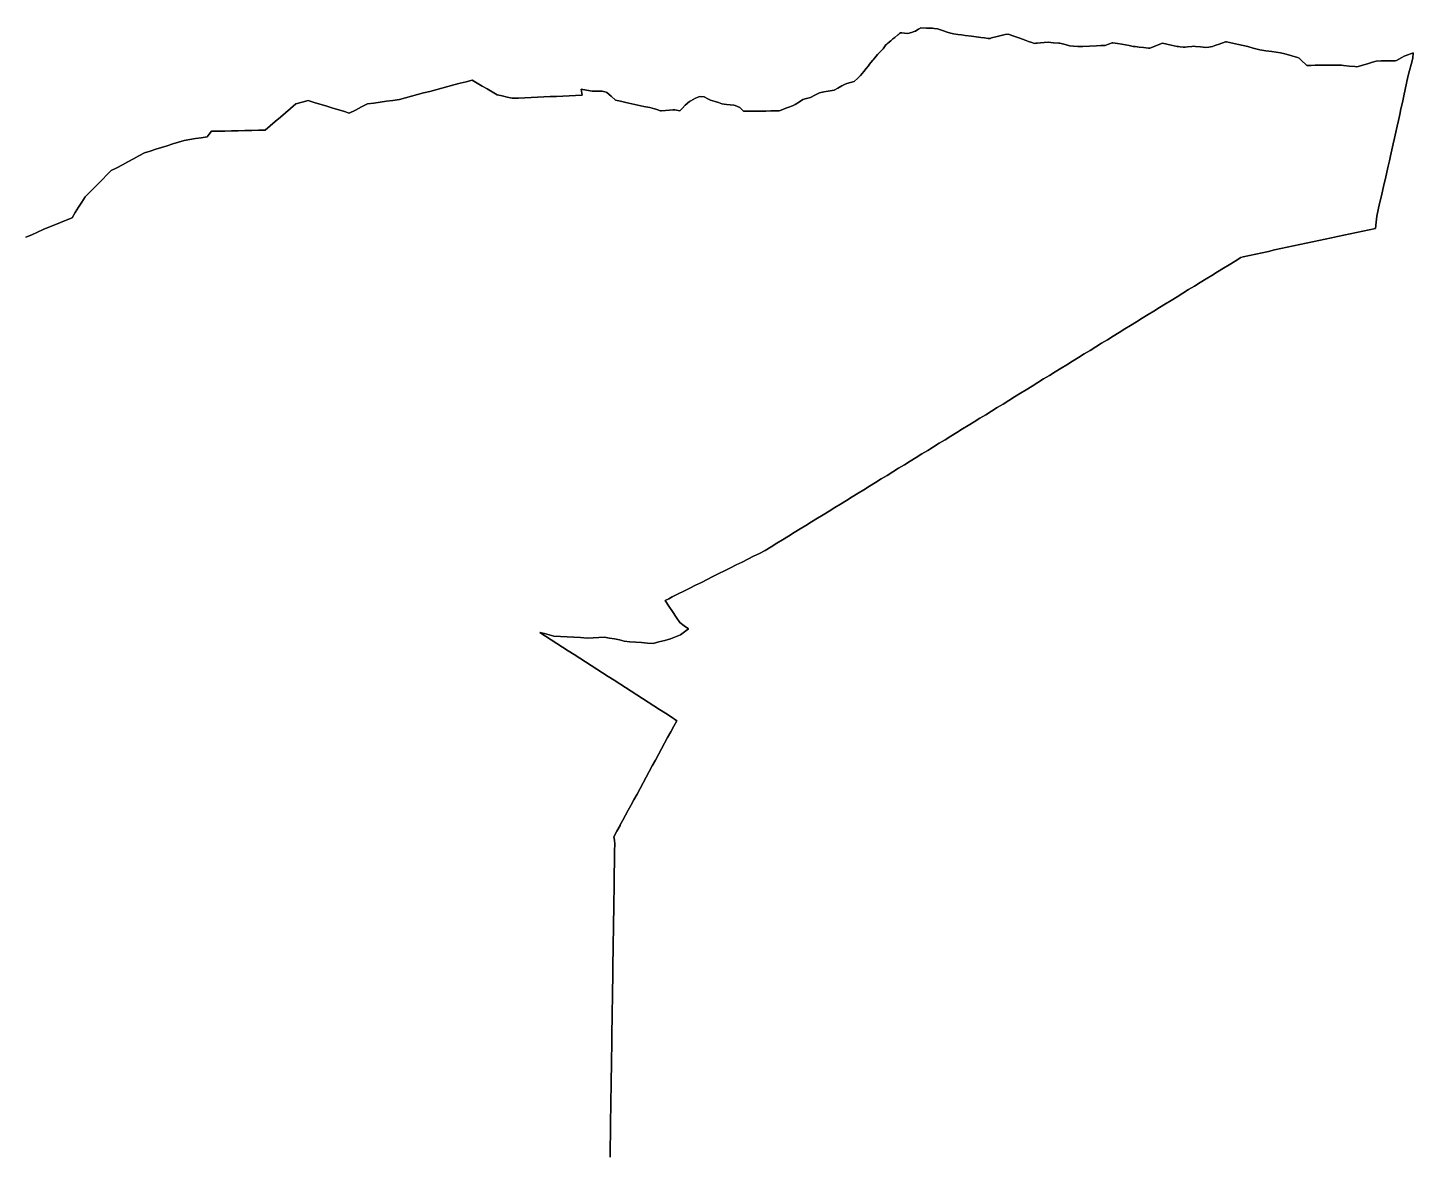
# Model space of a CAD drawing. Header units: inches. Extents: x 130170 to 284068, y 377793 to 804530.
# Drawn here: x 201081 to 203111, y 629037 to 630689 of the extents above; entities that cross this region are included whole.
import ezdxf

# ---------------------------------------------------------------- set-up
doc = ezdxf.new("R2010")
doc.units = ezdxf.units.IN
doc.header["$MEASUREMENT"] = 0
doc.layers.add('muni_il', color=7, linetype='Continuous')

msp = doc.modelspace()

# ---------------------------------------------------------------- linework, layer by layer
at = {"layer": 'muni_il'}
for points in [[(201934.4, 629034.1), (201934.5, 629044), (201934.7, 629053.9), (201934.8, 629063.8), (201934.9, 629073.7), (201935.1, 629083.6), (201935.2, 629093.5), (201935.4, 629103.4), (201935.5, 629113.3), (201935.7, 629123.2), (201935.8, 629133.1), (201936, 629143), (201936.1, 629153), (201936.3, 629163), (201936.4, 629173), (201936.6, 629183), (201936.7, 629193), (201936.9, 629203), (201937, 629213), (201937.1, 629223), (201937.3, 629233), (201937.4, 629243), (201937.6, 629253), (201937.7, 629263), (201937.9, 629273), (201938, 629283), (201938.2, 629293), (201938.3, 629303), (201938.5, 629313), (201938.6, 629323), (201938.8, 629333), (201938.9, 629343), (201939.1, 629353), (201939.2, 629363), (201939.4, 629373), (201939.5, 629383), (201939.7, 629393), (201939.8, 629403), (201939.9, 629413), (201940.1, 629423), (201940.2, 629433), (201940.4, 629443), (201940.5, 629453), (201940.7, 629463), (201940.8, 629472.9), (201941, 629482.9), (201941.1, 629492.9), (201940.7, 629498.7), (201939.9, 629503.6), (201944.4, 629512), (201948.9, 629520.3), (201949.2, 629520.9), (201953.1, 629528.1), (201957, 629535.3), (201960.9, 629542.4), (201964.8, 629549.6), (201969.3, 629557.9), (201973.8, 629566.2), (201978.3, 629574.5), (201982.8, 629582.7), (201987.3, 629591), (201991.8, 629599.3), (201996.2, 629607.6), (202000.7, 629615.8), (202005.2, 629624.1), (202009.7, 629632.4), (202014.2, 629640.7), (202018.7, 629648.9), (202023.2, 629657.2), (202027.6, 629665.5), (202032.1, 629673.7), (202023.8, 629679.1), (202015.4, 629684.5), (202007, 629689.9), (201998.7, 629695.3), (201990.3, 629700.7), (201981.9, 629706.1), (201973.5, 629711.5), (201965.2, 629716.9), (201956.8, 629722.3), (201948.4, 629727.6), (201940.1, 629733), (201931.7, 629738.4), (201923.3, 629743.8), (201915, 629749.2), (201906.6, 629754.6), (201898.2, 629760), (201889.9, 629765.4), (201881.5, 629770.8), (201873.1, 629776.2), (201864.8, 629781.5), (201856.4, 629786.9), (201848, 629792.3), (201839.7, 629797.7), (201831.3, 629803.1), (201838.2, 629801.3), (201845.1, 629799.4), (201851.9, 629797.6), (201861.7, 629797), (201871.5, 629796.5), (201881.3, 629795.9), (201891.1, 629795.4), (201900.9, 629794.8), (201909.4, 629795.2), (201917.9, 629795.6), (201926.4, 629795.9), (201933.7, 629794.7), (201940.9, 629793.4), (201948.1, 629792.1), (201954.9, 629790.1), (201963.4, 629789.4), (201972, 629788.7), (201980.5, 629788), (201989, 629787.4), (201997.5, 629786.7), (202005.9, 629789), (202014.4, 629791.3), (202022.8, 629793.6), (202030.2, 629796.7), (202037.6, 629799.7), (202043.5, 629803.9), (202049.4, 629808.1), (202042.9, 629812.7), (202036.5, 629817.4), (202031.1, 629825.4), (202025.7, 629833.5), (202020.3, 629841.5), (202014.9, 629849.6), (202020.2, 629852.3), (202025.5, 629855.1), (202034.1, 629859.3), (202042.6, 629863.6), (202051.1, 629867.8), (202059.6, 629872.1), (202068.1, 629876.3), (202076.6, 629880.6), (202085.1, 629884.8), (202093.6, 629889.1), (202102.1, 629893.3), (202110.7, 629897.6), (202119.2, 629901.8), (202127.7, 629906.1), (202136.2, 629910.3), (202144.7, 629914.6), (202153.2, 629918.8), (202161.7, 629923.1), (202170.2, 629928.3), (202178.7, 629933.6), (202187.2, 629938.8), (202195.7, 629944), (202204.2, 629949.3), (202212.7, 629954.5), (202221.2, 629959.7), (202229.7, 629965), (202238.2, 629970.2), (202246.7, 629975.4), (202255.2, 629980.7), (202263.7, 629985.9), (202272.2, 629991.1), (202280.7, 629996.4), (202289.2, 630001.6), (202297.7, 630006.8), (202306.2, 630012.1), (202314.7, 630017.3), (202323.2, 630022.5), (202331.7, 630027.8), (202340.2, 630033), (202348.7, 630038.2), (202357.2, 630043.4), (202365.7, 630048.7), (202374.2, 630053.9), (202382.7, 630059.1), (202391.2, 630064.4), (202399.7, 630069.6), (202408.2, 630074.8), (202416.7, 630080.1), (202425.2, 630085.3), (202433.7, 630090.5), (202442.2, 630095.8), (202450.7, 630101), (202459.2, 630106.2), (202467.7, 630111.5), (202476.2, 630116.7), (202484.7, 630121.9), (202493.1, 630127.2), (202501.6, 630132.4), (202510.1, 630137.6), (202518.6, 630142.9), (202527.1, 630148.1), (202535.6, 630153.3), (202544.1, 630158.6), (202552.6, 630163.8), (202561.1, 630169), (202569.6, 630174.3), (202578.1, 630179.5), (202586.6, 630184.7), (202595.1, 630190), (202603.6, 630195.2), (202612.1, 630200.4), (202620.6, 630205.7), (202629.1, 630210.9), (202637.6, 630216.1), (202646.1, 630221.4), (202654.6, 630226.6), (202663.1, 630231.8), (202671.6, 630237.1), (202680.1, 630242.3), (202688.6, 630247.5), (202697.1, 630252.8), (202705.6, 630258), (202714.1, 630263.2), (202722.6, 630268.5), (202731.1, 630273.7), (202739.6, 630278.9), (202748.1, 630284.2), (202756.6, 630289.4), (202765.1, 630294.6), (202773.6, 630299.9), (202782.1, 630305.1), (202790.6, 630310.3), (202799.1, 630315.6), (202807.6, 630320.8), (202816.1, 630326), (202824.6, 630331.3), (202833.1, 630336.5), (202841.6, 630341.7), (202850.1, 630347), (202858.6, 630352.2), (202861.8, 630353.1), (202871.1, 630355.1), (202880.3, 630357.1), (202889.6, 630359.2), (202898.9, 630361.2), (202908.1, 630363.3), (202917.4, 630365.2), (202926.6, 630367.2), (202935.8, 630369.1), (202945, 630371.1), (202954.3, 630373), (202963.5, 630375), (202972.7, 630376.9), (202981.9, 630378.9), (202991.2, 630380.9), (203000.4, 630382.8), (203009.6, 630384.8), (203018.8, 630386.7), (203028.1, 630388.7), (203037.3, 630390.6), (203046.5, 630392.6), (203055.8, 630394.6), (203056.7, 630403.8), (203057.7, 630413), (203059.8, 630422.1), (203061.9, 630431.3), (203064, 630440.4), (203066.1, 630449.6), (203068.3, 630458.7), (203070.4, 630467.8), (203072.5, 630477), (203074.6, 630486.1), (203076.4, 630493.7), (203078.1, 630501.2), (203080, 630509.8), (203081.9, 630518.5), (203083.8, 630527.1), (203085.7, 630535.7), (203087.5, 630544.4), (203089.4, 630553), (203091.3, 630561.6), (203093.2, 630570.2), (203095.3, 630579.5), (203097.3, 630588.8), (203099.4, 630598.1), (203101.5, 630607.4), (203103.5, 630616.7), (203105.9, 630625.9), (203108.2, 630635.1), (203110.5, 630644.3), (203111.3, 630651.8), (203108.8, 630650.9), (203103.3, 630649), (203097.8, 630647.1), (203094.7, 630645.4), (203086.7, 630640.8), (203084.8, 630640.3), (203078.8, 630640.2), (203071.5, 630640.1), (203064.2, 630640.1), (203056.9, 630640), (203051.3, 630638.2), (203045.6, 630636.4), (203037.1, 630634), (203028.7, 630631.5), (203025.7, 630631.9), (203017.2, 630632.7), (203008.8, 630633.5), (203005.9, 630633.8), (203002.4, 630633.9), (202996, 630633.9), (202989.2, 630634), (202982.4, 630634), (202975.6, 630634), (202967.7, 630633.8), (202961.4, 630633.7), (202955.1, 630633.5), (202953.2, 630635.3), (202948.5, 630639.8), (202943.9, 630644.3), (202941.7, 630645.2), (202933.2, 630647.7), (202924.8, 630650.3), (202923, 630650.6), (202916.6, 630651.9), (202910.3, 630652.8), (202903.9, 630653.8), (202895, 630655.1), (202886.2, 630656.4), (202876.8, 630659), (202868.7, 630661.3), (202861.9, 630662.8), (202855.2, 630664.2), (202846.5, 630666.1), (202837.7, 630668), (202836, 630668.2), (202826.7, 630664.9), (202821.8, 630663.2), (202816.9, 630661.4), (202814.3, 630660.9), (202811.9, 630660.5), (202807.3, 630659.9), (202799.4, 630660.6), (202791.9, 630661.2), (202789.2, 630661.6), (202786.9, 630661.4), (202780.4, 630660.6), (202776.8, 630660.1), (202774.1, 630660.3), (202769.9, 630660.7), (202767, 630661.1), (202765.1, 630661.4), (202756.7, 630663.4), (202750.3, 630664.9), (202743.9, 630666.3), (202737.6, 630663.8), (202731.4, 630661.4), (202725.1, 630658.9), (202723.3, 630659.1), (202715.9, 630659.8), (202709.8, 630660.5), (202703.7, 630661.1), (202700.8, 630661.5), (202694.7, 630662.7), (202689.6, 630663.7), (202684.4, 630664.6), (202677.8, 630665.8), (202671.1, 630666.9), (202670, 630666.9), (202664.9, 630664.9), (202659.8, 630662.9), (202653.4, 630662.6), (202647, 630662.3), (202637, 630661.8), (202627, 630661.2), (202619.6, 630661.3), (202613.6, 630661.8), (202607.6, 630662.3), (202604.5, 630663.1), (202599, 630664.6), (202593.5, 630666.2), (202591.7, 630666.3), (202583.9, 630666.9), (202576.1, 630667.5), (202570.2, 630667.1), (202565.2, 630666.8), (202560.2, 630666.4), (202558.1, 630666.2), (202556.1, 630665.9), (202554.6, 630666.2), (202552.1, 630667), (202547.3, 630668.8), (202542.5, 630670.6), (202534.9, 630673.3), (202527.2, 630676.1), (202517.8, 630679.4), (202513.3, 630679), (202509.3, 630677.9), (202501.3, 630675.8), (202493.3, 630673.8), (202491.2, 630673.2), (202488.5, 630673.1), (202483.1, 630673.9), (202477.7, 630674.7), (202470.9, 630675.6), (202464, 630676.4), (202454.7, 630677.6), (202449.3, 630678.3), (202443.9, 630678.9), (202437.7, 630679.8), (202435.6, 630680.3), (202433.3, 630680.8), (202428.5, 630682.4), (202421.4, 630684.7), (202414.3, 630687.1), (202409.3, 630687.9), (202407, 630688), (202398.1, 630688.4), (202389.5, 630688.8), (202386.2, 630686.5), (202383.9, 630685.1), (202381.8, 630683.9), (202380.1, 630683.1), (202376.2, 630681.7), (202370.5, 630680.2), (202365.7, 630680.9), (202361.9, 630681.1), (202359.8, 630681.1), (202358.5, 630680.5), (202356.8, 630678.9), (202356.1, 630678.3), (202351.6, 630674.6), (202348.7, 630672.3), (202345.5, 630669.7), (202341.1, 630666.1), (202339.8, 630664.9), (202338.4, 630663.5), (202337.2, 630662.2), (202334.3, 630657.8), (202331, 630654.3), (202328.3, 630651.6), (202326.6, 630650), (202326.2, 630649.6), (202322.3, 630644.7), (202320, 630641.7), (202319.1, 630640.6), (202314.7, 630635.3), (202312.8, 630632.8), (202309.8, 630628.9), (202306.4, 630624.6), (202301.5, 630618.9), (202299, 630616.4), (202297.6, 630615.1), (202292, 630610.2), (202286.5, 630608.7), (202281.1, 630607.1), (202277.8, 630605.8), (202273.7, 630603.6), (202268.2, 630600.4), (202262.7, 630597.2), (202254.1, 630596.1), (202247.7, 630595), (202241.1, 630593.6), (202234.5, 630590), (202227.8, 630586.4), (202222.3, 630584.9), (202216.9, 630583.5), (202211.7, 630580), (202205.4, 630576.5), (202201.6, 630574.6), (202196.3, 630572.6), (202192, 630571.1), (202184.8, 630567.8), (202182.3, 630567.3), (202176, 630567.2), (202169.7, 630567), (202162.8, 630566.5), (202159.3, 630566.4), (202150.9, 630566.5), (202141.1, 630566.4), (202131.2, 630566.4), (202129.9, 630566.4), (202124.6, 630571.7), (202117.7, 630574.8), (202115.8, 630575.2), (202110.5, 630575.8), (202105.1, 630576.5), (202098, 630577.5), (202093.1, 630579.1), (202088.2, 630580.6), (202081.6, 630582.8), (202077.5, 630584.6), (202072.2, 630587.6), (202066.6, 630588), (202064.6, 630587.6), (202059.5, 630585.4), (202052.6, 630581.9), (202050.8, 630580.7), (202044.2, 630575.3), (202040.5, 630571.2), (202036.7, 630567.1), (202029, 630568.4), (202026.2, 630568.5), (202021.2, 630568.1), (202015.4, 630567.5), (202009.7, 630567), (202008.2, 630567.2), (202001.3, 630569.7), (201999.5, 630570.2), (201992.5, 630571.8), (201983.7, 630573.6), (201974.9, 630575.5), (201966.1, 630577.4), (201957.3, 630579.3), (201949.8, 630581), (201942.3, 630582.8), (201936, 630588.4), (201929.7, 630594.1), (201928.7, 630594.6), (201922.7, 630595.7), (201915.4, 630595.7), (201908, 630595.8), (201900, 630597.3), (201892.1, 630598.8), (201893.5, 630589.9), (201893.1, 630589.9), (201883.8, 630589.5), (201874.4, 630589.1), (201865.1, 630588.7), (201855.8, 630588.3), (201846.5, 630587.9), (201837.2, 630587.5), (201827.9, 630587), (201818.6, 630586.6), (201809.3, 630586.2), (201800, 630585.8), (201790.7, 630585.4), (201783.5, 630587.1), (201776.2, 630588.8), (201769, 630590.4), (201761.7, 630594.8), (201754.3, 630599.1), (201747, 630603.4), (201739.7, 630607.8), (201732.3, 630612.1), (201723.4, 630609.7), (201714.5, 630607.4), (201705.6, 630605), (201696.7, 630602.7), (201687.8, 630600.3), (201679, 630597.9), (201670.1, 630595.6), (201661.2, 630593.2), (201652.3, 630590.8), (201643.4, 630588.5), (201634.5, 630586.1), (201625.6, 630583.8), (201616.2, 630582.4), (201606.9, 630581.1), (201597.6, 630579.8), (201588.2, 630578.4), (201578.9, 630577.1), (201570, 630572.7), (201561.1, 630568.2), (201552.2, 630563.8), (201543.6, 630566.4), (201535.1, 630569), (201526.5, 630571.6), (201517.9, 630574.2), (201509.3, 630576.9), (201500.8, 630579.5), (201492.2, 630582.1), (201483, 630579.6), (201473.8, 630577.1), (201466.3, 630570.7), (201458.8, 630564.3), (201451.3, 630557.9), (201443.8, 630551.5), (201436.3, 630545.2), (201428.8, 630538.8), (201419, 630538.6), (201409.2, 630538.4), (201399.4, 630538.1), (201389.6, 630537.9), (201379.8, 630537.7), (201370, 630537.5), (201360.2, 630537.3), (201350.4, 630537.1), (201347.1, 630532.9), (201343.8, 630528.8), (201335.4, 630527.5), (201327.1, 630526.3), (201318.7, 630525), (201310.4, 630523.8), (201302.1, 630521.2), (201293.7, 630518.5), (201285.4, 630515.9), (201277.1, 630513.3), (201268.7, 630510.7), (201260.4, 630508.1), (201252, 630505.4), (201243.9, 630501.1), (201235.9, 630496.8), (201227.8, 630492.4), (201219.7, 630488.1), (201211.6, 630483.8), (201203.5, 630479.5), (201197.1, 630473.1), (201190.7, 630466.7), (201184.3, 630460.3), (201177.9, 630453.9), (201171.5, 630447.5), (201165.1, 630441.1), (201160.3, 630433.5), (201155.5, 630425.8), (201150.8, 630418.2), (201146, 630410.5), (201137.5, 630407), (201129.1, 630403.6), (201120.7, 630400.2), (201112.2, 630396.7), (201103.8, 630393.3), (201095.4, 630389.4), (201086.9, 630385.6), (201078.5, 630381.8)], [(201078.5, 630381.8), (201086.9, 630385.6), (201095.4, 630389.4), (201103.8, 630393.3), (201112.2, 630396.7), (201120.7, 630400.2), (201129.1, 630403.6), (201137.5, 630407), (201146, 630410.5), (201150.8, 630418.2), (201155.5, 630425.8), (201160.3, 630433.5), (201165.1, 630441.1), (201171.5, 630447.5), (201177.9, 630453.9), (201184.3, 630460.3), (201190.7, 630466.7), (201197.1, 630473.1), (201203.5, 630479.5), (201211.6, 630483.8), (201219.7, 630488.1), (201227.8, 630492.4), (201235.9, 630496.8), (201243.9, 630501.1), (201252, 630505.4), (201260.4, 630508.1), (201268.7, 630510.7), (201277.1, 630513.3), (201285.4, 630515.9), (201293.7, 630518.5), (201302.1, 630521.2), (201310.4, 630523.8), (201318.7, 630525), (201327.1, 630526.3), (201335.4, 630527.5), (201343.8, 630528.8), (201347.1, 630532.9), (201350.4, 630537.1), (201360.2, 630537.3), (201370, 630537.5), (201379.8, 630537.7), (201389.6, 630537.9), (201399.4, 630538.1), (201409.2, 630538.4), (201419, 630538.6), (201428.8, 630538.8), (201436.3, 630545.2), (201443.8, 630551.5), (201451.3, 630557.9), (201458.8, 630564.3), (201466.3, 630570.7), (201473.8, 630577.1), (201483, 630579.6), (201492.2, 630582.1), (201500.8, 630579.5), (201509.3, 630576.9), (201517.9, 630574.2), (201526.5, 630571.6), (201535.1, 630569), (201543.6, 630566.4), (201552.2, 630563.8), (201561.1, 630568.2), (201570, 630572.7), (201578.9, 630577.1), (201588.2, 630578.4), (201597.6, 630579.8), (201606.9, 630581.1), (201616.2, 630582.4), (201625.6, 630583.8), (201634.5, 630586.1), (201643.4, 630588.5), (201652.3, 630590.8), (201661.2, 630593.2), (201670.1, 630595.6), (201679, 630597.9), (201687.8, 630600.3), (201696.7, 630602.7), (201705.6, 630605), (201714.5, 630607.4), (201723.4, 630609.7), (201732.3, 630612.1), (201739.7, 630607.8), (201747, 630603.4), (201754.3, 630599.1), (201761.7, 630594.8), (201769, 630590.4), (201776.2, 630588.8), (201783.5, 630587.1), (201790.7, 630585.4), (201800, 630585.8), (201809.3, 630586.2), (201818.6, 630586.6), (201827.9, 630587), (201837.2, 630587.5), (201846.5, 630587.9), (201855.8, 630588.3), (201865.1, 630588.7), (201874.4, 630589.1), (201883.8, 630589.5), (201893.1, 630589.9), (201893.5, 630589.9), (201892.1, 630598.8), (201900, 630597.3), (201908, 630595.8), (201915.4, 630595.7), (201922.7, 630595.7), (201928.7, 630594.6), (201929.7, 630594.1), (201936, 630588.4), (201942.3, 630582.8), (201949.8, 630581), (201957.3, 630579.3), (201966.1, 630577.4), (201974.9, 630575.5), (201983.7, 630573.6), (201992.5, 630571.8), (201999.5, 630570.2), (202001.3, 630569.7), (202008.2, 630567.2), (202009.7, 630567), (202015.4, 630567.5), (202021.2, 630568.1), (202026.2, 630568.5), (202029, 630568.4), (202036.7, 630567.1), (202040.5, 630571.2), (202044.2, 630575.3), (202050.8, 630580.7), (202052.6, 630581.9), (202059.5, 630585.4), (202064.6, 630587.6), (202066.6, 630588), (202072.2, 630587.6), (202077.5, 630584.6), (202081.6, 630582.8), (202088.2, 630580.6), (202093.1, 630579.1), (202098, 630577.5), (202105.1, 630576.5), (202110.5, 630575.8), (202115.8, 630575.2), (202117.7, 630574.8), (202124.6, 630571.7), (202129.9, 630566.4), (202131.2, 630566.4), (202141.1, 630566.4), (202150.9, 630566.5), (202159.3, 630566.4), (202162.8, 630566.5), (202169.7, 630567), (202176, 630567.2), (202182.3, 630567.3), (202184.8, 630567.8), (202192, 630571.1), (202196.3, 630572.6), (202201.6, 630574.6), (202205.4, 630576.5), (202211.7, 630580), (202216.9, 630583.5), (202222.3, 630584.9), (202227.8, 630586.4), (202234.5, 630590), (202241.1, 630593.6), (202247.7, 630595), (202254.1, 630596.1), (202262.7, 630597.2), (202268.2, 630600.4), (202273.7, 630603.6), (202277.8, 630605.8), (202281.1, 630607.1), (202286.5, 630608.7), (202292, 630610.2), (202297.6, 630615.1), (202299, 630616.4), (202301.5, 630618.9), (202306.4, 630624.6), (202309.8, 630628.9), (202312.8, 630632.8), (202314.7, 630635.3), (202319.1, 630640.6), (202320, 630641.7), (202322.3, 630644.7), (202326.2, 630649.6), (202326.6, 630650), (202328.3, 630651.6), (202331, 630654.3), (202334.3, 630657.8), (202337.2, 630662.2), (202338.4, 630663.5), (202339.8, 630664.9), (202341.1, 630666.1), (202345.5, 630669.7), (202348.7, 630672.3), (202351.6, 630674.6), (202356.1, 630678.3), (202356.8, 630678.9), (202358.5, 630680.5), (202359.8, 630681.1), (202361.9, 630681.1), (202365.7, 630680.9), (202370.5, 630680.2), (202376.2, 630681.7), (202380.1, 630683.1), (202381.8, 630683.9), (202383.9, 630685.1), (202386.2, 630686.5), (202389.5, 630688.8), (202398.1, 630688.4), (202407, 630688), (202409.3, 630687.9), (202414.3, 630687.1), (202421.4, 630684.7), (202428.5, 630682.4), (202433.3, 630680.8), (202435.6, 630680.3), (202437.7, 630679.8), (202443.9, 630678.9), (202449.3, 630678.3), (202454.7, 630677.6), (202464, 630676.4), (202470.9, 630675.6), (202477.7, 630674.7), (202483.1, 630673.9), (202488.5, 630673.1), (202491.2, 630673.2), (202493.3, 630673.8), (202501.3, 630675.8), (202509.3, 630677.9), (202513.3, 630679), (202517.8, 630679.4), (202527.2, 630676.1), (202534.9, 630673.3), (202542.5, 630670.6), (202547.3, 630668.8), (202552.1, 630667), (202554.6, 630666.2), (202556.1, 630665.9), (202558.1, 630666.2), (202560.2, 630666.4), (202565.2, 630666.8), (202570.2, 630667.1), (202576.1, 630667.5), (202583.9, 630666.9), (202591.7, 630666.3), (202593.5, 630666.2), (202599, 630664.6), (202604.5, 630663.1), (202607.6, 630662.3), (202613.6, 630661.8), (202619.6, 630661.3), (202627, 630661.2), (202637, 630661.8), (202647, 630662.3), (202653.4, 630662.6), (202659.8, 630662.9), (202664.9, 630664.9), (202670, 630666.9), (202671.1, 630666.9), (202677.8, 630665.8), (202684.4, 630664.6), (202689.6, 630663.7), (202694.7, 630662.7), (202700.8, 630661.5), (202703.7, 630661.1), (202709.8, 630660.5), (202715.9, 630659.8), (202723.3, 630659.1), (202725.1, 630658.9), (202731.4, 630661.4), (202737.6, 630663.8), (202743.9, 630666.3), (202750.3, 630664.9), (202756.7, 630663.4), (202765.1, 630661.4), (202767, 630661.1), (202769.9, 630660.7), (202774.1, 630660.3), (202776.8, 630660.1), (202780.4, 630660.6), (202786.9, 630661.4), (202789.2, 630661.6), (202791.9, 630661.2), (202799.4, 630660.6), (202807.3, 630659.9), (202811.9, 630660.5), (202814.3, 630660.9), (202816.9, 630661.4), (202821.8, 630663.2), (202826.7, 630664.9), (202836, 630668.2), (202837.7, 630668), (202846.5, 630666.1), (202855.2, 630664.2), (202861.9, 630662.8), (202868.7, 630661.3), (202876.8, 630659), (202886.2, 630656.4), (202895, 630655.1), (202903.9, 630653.8), (202910.3, 630652.8), (202916.6, 630651.9), (202923, 630650.6), (202924.8, 630650.3), (202933.2, 630647.7), (202941.7, 630645.2), (202943.9, 630644.3), (202948.5, 630639.8), (202953.2, 630635.3), (202955.1, 630633.5), (202961.4, 630633.7), (202967.7, 630633.8), (202975.6, 630634), (202982.4, 630634), (202989.2, 630634), (202996, 630633.9), (203002.4, 630633.9), (203005.9, 630633.8), (203008.8, 630633.5), (203017.2, 630632.7), (203025.7, 630631.9), (203028.7, 630631.5), (203037.1, 630634), (203045.6, 630636.4), (203051.3, 630638.2), (203056.9, 630640), (203064.2, 630640.1), (203071.5, 630640.1), (203078.8, 630640.2), (203084.8, 630640.3), (203086.7, 630640.8), (203094.7, 630645.4), (203097.8, 630647.1), (203103.3, 630649), (203108.8, 630650.9), (203111.3, 630651.8), (203110.5, 630644.3), (203108.2, 630635.1), (203105.9, 630625.9), (203103.5, 630616.7), (203101.5, 630607.4), (203099.4, 630598.1), (203097.3, 630588.8), (203095.3, 630579.5), (203093.2, 630570.2), (203091.3, 630561.6), (203089.4, 630553), (203087.5, 630544.4), (203085.7, 630535.7), (203083.8, 630527.1), (203081.9, 630518.5), (203080, 630509.8), (203078.1, 630501.2), (203076.4, 630493.7), (203074.6, 630486.1), (203072.5, 630477), (203070.4, 630467.8), (203068.3, 630458.7), (203066.1, 630449.6), (203064, 630440.4), (203061.9, 630431.3), (203059.8, 630422.1), (203057.7, 630413), (203056.7, 630403.8), (203055.8, 630394.6), (203046.5, 630392.6), (203037.3, 630390.6), (203028.1, 630388.7), (203018.8, 630386.7), (203009.6, 630384.8), (203000.4, 630382.8), (202991.2, 630380.9), (202981.9, 630378.9), (202972.7, 630376.9), (202963.5, 630375), (202954.3, 630373), (202945, 630371.1), (202935.8, 630369.1), (202926.6, 630367.2), (202917.4, 630365.2), (202908.1, 630363.3), (202898.9, 630361.2), (202889.6, 630359.2), (202880.3, 630357.1), (202871.1, 630355.1), (202861.8, 630353.1), (202858.6, 630352.2), (202850.1, 630347), (202841.6, 630341.7), (202833.1, 630336.5), (202824.6, 630331.3), (202816.1, 630326), (202807.6, 630320.8), (202799.1, 630315.6), (202790.6, 630310.3), (202782.1, 630305.1), (202773.6, 630299.9), (202765.1, 630294.6), (202756.6, 630289.4), (202748.1, 630284.2), (202739.6, 630278.9), (202731.1, 630273.7), (202722.6, 630268.5), (202714.1, 630263.2), (202705.6, 630258), (202697.1, 630252.8), (202688.6, 630247.5), (202680.1, 630242.3), (202671.6, 630237.1), (202663.1, 630231.8), (202654.6, 630226.6), (202646.1, 630221.4), (202637.6, 630216.1), (202629.1, 630210.9), (202620.6, 630205.7), (202612.1, 630200.4), (202603.6, 630195.2), (202595.1, 630190), (202586.6, 630184.7), (202578.1, 630179.5), (202569.6, 630174.3), (202561.1, 630169), (202552.6, 630163.8), (202544.1, 630158.6), (202535.6, 630153.3), (202527.1, 630148.1), (202518.6, 630142.9), (202510.1, 630137.6), (202501.6, 630132.4), (202493.1, 630127.2), (202484.7, 630121.9), (202476.2, 630116.7), (202467.7, 630111.5), (202459.2, 630106.2), (202450.7, 630101), (202442.2, 630095.8), (202433.7, 630090.5), (202425.2, 630085.3), (202416.7, 630080.1), (202408.2, 630074.8), (202399.7, 630069.6), (202391.2, 630064.4), (202382.7, 630059.1), (202374.2, 630053.9), (202365.7, 630048.7), (202357.2, 630043.4), (202348.7, 630038.2), (202340.2, 630033), (202331.7, 630027.8), (202323.2, 630022.5), (202314.7, 630017.3), (202306.2, 630012.1), (202297.7, 630006.8), (202289.2, 630001.6), (202280.7, 629996.4), (202272.2, 629991.1), (202263.7, 629985.9), (202255.2, 629980.7), (202246.7, 629975.4), (202238.2, 629970.2), (202229.7, 629965), (202221.2, 629959.7), (202212.7, 629954.5), (202204.2, 629949.3), (202195.7, 629944), (202187.2, 629938.8), (202178.7, 629933.6), (202170.2, 629928.3), (202161.7, 629923.1), (202153.2, 629918.8), (202144.7, 629914.6), (202136.2, 629910.3), (202127.7, 629906.1), (202119.2, 629901.8), (202110.7, 629897.6), (202102.1, 629893.3), (202093.6, 629889.1), (202085.1, 629884.8), (202076.6, 629880.6), (202068.1, 629876.3), (202059.6, 629872.1), (202051.1, 629867.8), (202042.6, 629863.6), (202034.1, 629859.3), (202025.5, 629855.1), (202020.2, 629852.3), (202014.9, 629849.6), (202020.3, 629841.5), (202025.7, 629833.5), (202031.1, 629825.4), (202036.5, 629817.4), (202042.9, 629812.7), (202049.4, 629808.1), (202043.5, 629803.9), (202037.6, 629799.7), (202030.2, 629796.7), (202022.8, 629793.6), (202014.4, 629791.3), (202005.9, 629789), (201997.5, 629786.7), (201989, 629787.4), (201980.5, 629788), (201972, 629788.7), (201963.4, 629789.4), (201954.9, 629790.1), (201948.1, 629792.1), (201940.9, 629793.4), (201933.7, 629794.7), (201926.4, 629795.9), (201917.9, 629795.6), (201909.4, 629795.2), (201900.9, 629794.8), (201891.1, 629795.4), (201881.3, 629795.9), (201871.5, 629796.5), (201861.7, 629797), (201851.9, 629797.6), (201845.1, 629799.4), (201838.2, 629801.3), (201831.3, 629803.1), (201839.7, 629797.7), (201848, 629792.3), (201856.4, 629786.9), (201864.8, 629781.5), (201873.1, 629776.2), (201881.5, 629770.8), (201889.9, 629765.4), (201898.2, 629760), (201906.6, 629754.6), (201915, 629749.2), (201923.3, 629743.8), (201931.7, 629738.4), (201940.1, 629733), (201948.4, 629727.6), (201956.8, 629722.3), (201965.2, 629716.9), (201973.5, 629711.5), (201981.9, 629706.1), (201990.3, 629700.7), (201998.7, 629695.3), (202007, 629689.9), (202015.4, 629684.5), (202023.8, 629679.1), (202032.1, 629673.7), (202027.6, 629665.5), (202023.2, 629657.2), (202018.7, 629648.9), (202014.2, 629640.7), (202009.7, 629632.4), (202005.2, 629624.1), (202000.7, 629615.8), (201996.2, 629607.6), (201991.8, 629599.3), (201987.3, 629591), (201982.8, 629582.7), (201978.3, 629574.5), (201973.8, 629566.2), (201969.3, 629557.9), (201964.8, 629549.6), (201960.9, 629542.4), (201957, 629535.3), (201953.1, 629528.1), (201949.2, 629520.9), (201948.9, 629520.3), (201944.4, 629512), (201939.9, 629503.6), (201940.7, 629498.7), (201941.1, 629492.9), (201941, 629482.9), (201940.8, 629472.9), (201940.7, 629463), (201940.5, 629453), (201940.4, 629443), (201940.2, 629433), (201940.1, 629423), (201939.9, 629413), (201939.8, 629403), (201939.7, 629393), (201939.5, 629383), (201939.4, 629373), (201939.2, 629363), (201939.1, 629353), (201938.9, 629343), (201938.8, 629333), (201938.6, 629323), (201938.5, 629313), (201938.3, 629303), (201938.2, 629293), (201938, 629283), (201937.9, 629273), (201937.7, 629263), (201937.6, 629253), (201937.4, 629243), (201937.3, 629233), (201937.1, 629223), (201937, 629213), (201936.9, 629203), (201936.7, 629193), (201936.6, 629183), (201936.4, 629173), (201936.3, 629163), (201936.1, 629153), (201936, 629143), (201935.8, 629133.1), (201935.7, 629123.2), (201935.5, 629113.3), (201935.4, 629103.4), (201935.2, 629093.5), (201935.1, 629083.6), (201934.9, 629073.7), (201934.8, 629063.8), (201934.7, 629053.9), (201934.5, 629044), (201934.4, 629034.1)]]:
    msp.add_lwpolyline(points, dxfattribs=at)

doc.saveas('drawing.dxf')
